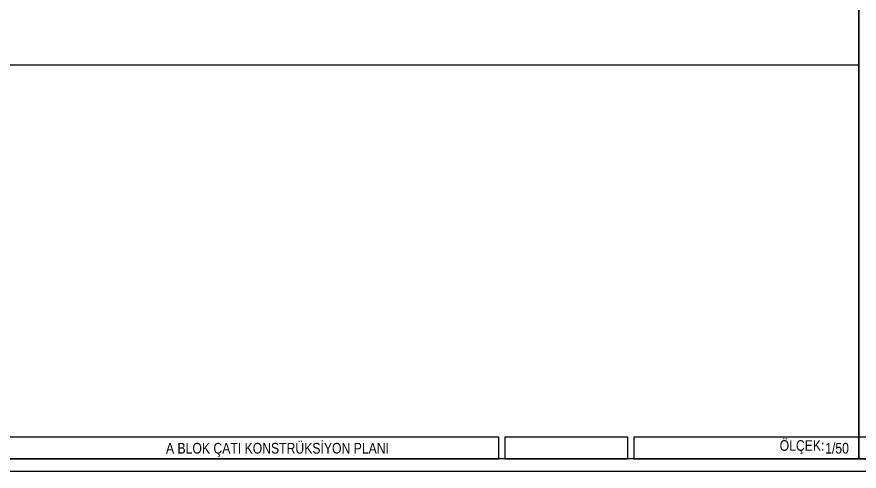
# Model space of a CAD drawing. Header units: millimetres. Extents: x 82776 to 137242, y 11666 to 27998.
# Drawn here: x 108530 to 111299, y 24998 to 26492 of the extents above; entities that cross this region are included whole.
import ezdxf

# ---------------------------------------------------------------- set-up
doc = ezdxf.new("R2010")
doc.units = ezdxf.units.MM
doc.layers.add('0_IFC_Legend_Text', color=7, linetype='Continuous')
doc.layers.add('0_IFC_Legend_Viewport', color=7, linetype='Continuous')
doc.styles.add('IFC_TEXT', font='ARIALN.TTF')

# ---------------------------------------------------------------- blocks, each defined once
blk = doc.blocks.new('*U146')
for points in [[(-2900, 0), (-1182.8, 0), (-1182.8, 71.5), (-2900, 71.5)], [(-1162.8, 0), (-759.4, 0), (-759.4, 71.5), (-1162.8, 71.5)], [(-739.4, 0), (0, 0), (0, 71.5), (-739.4, 71.5)]]:
    blk.add_lwpolyline(points, close=True)
at = {"layer": '0_IFC_Legend_Viewport', "transparency": 33554687}
blk.add_lwpolyline([(-2900, 2920), (0, 2920), (0, 0), (-2900, 0)], close=True, dxfattribs=at)
at = {"style": 'IFC_TEXT'}
for tag, p in [('PAFTA', (-2277, 17.9)), ('KOT', (-1159.1, 18)), ('OLCEK', (-110.4, 17.9))]:
    blk.add_attdef(tag, p, '', height=35, dxfattribs=at)
at = {"layer": '0_IFC_Legend_Text', "transparency": 33554687, "insert": (-259.9, 61.9), "char_height": 35, "attachment_point": 1, "style": 'IFC_TEXT'}
blk.add_mtext_dynamic_manual_height_columns('ÖLÇEK:', width=490.238, gutter_width=61.4, heights=[0], dxfattribs=at)
blk = doc.blocks.new('*U2166')
blk.add_lwpolyline([(-3804.9, 0), (-1182.8, 0), (-1182.8, 71.5), (-3804.9, 71.5)], close=True)
at = {"layer": '0_IFC_Legend_Viewport', "transparency": 33554687}
blk.add_lwpolyline([(-3804.9, 2920), (0, 2920), (0, 0), (-3804.9, 0)], close=True, dxfattribs=at)
at = {"style": 'IFC_TEXT'}
for tag, p in [('PAFTA', (-2729.5, 17.9)), ('KOT', (-1159.1, 18)), ('OLCEK', (-110.4, 17.9))]:
    blk.add_attdef(tag, p, '', height=35, dxfattribs=at)

msp = doc.modelspace()

# ---------------------------------------------------------------- linework, layer by layer
msp.add_lwpolyline([(82776.4, 27997.6), (82776.4, 24997.6), (137241.5, 24997.6), (137241.5, 27997.6)], close=True)
msp.add_lwpolyline([(102584.2, 26333.4), (111297.5, 26333.4)])

# ---------------------------------------------------------------- block references
msp.add_blockref('*U146', (111297.5, 25037.6)).add_auto_attribs({'PAFTA': 'A BLOK ÇATI KONSTRÜKSİYON PLANI', 'OLCEK': '1/50'})
msp.add_blockref('*U2166', (115102.4, 25037.6))

doc.saveas('drawing.dxf')
